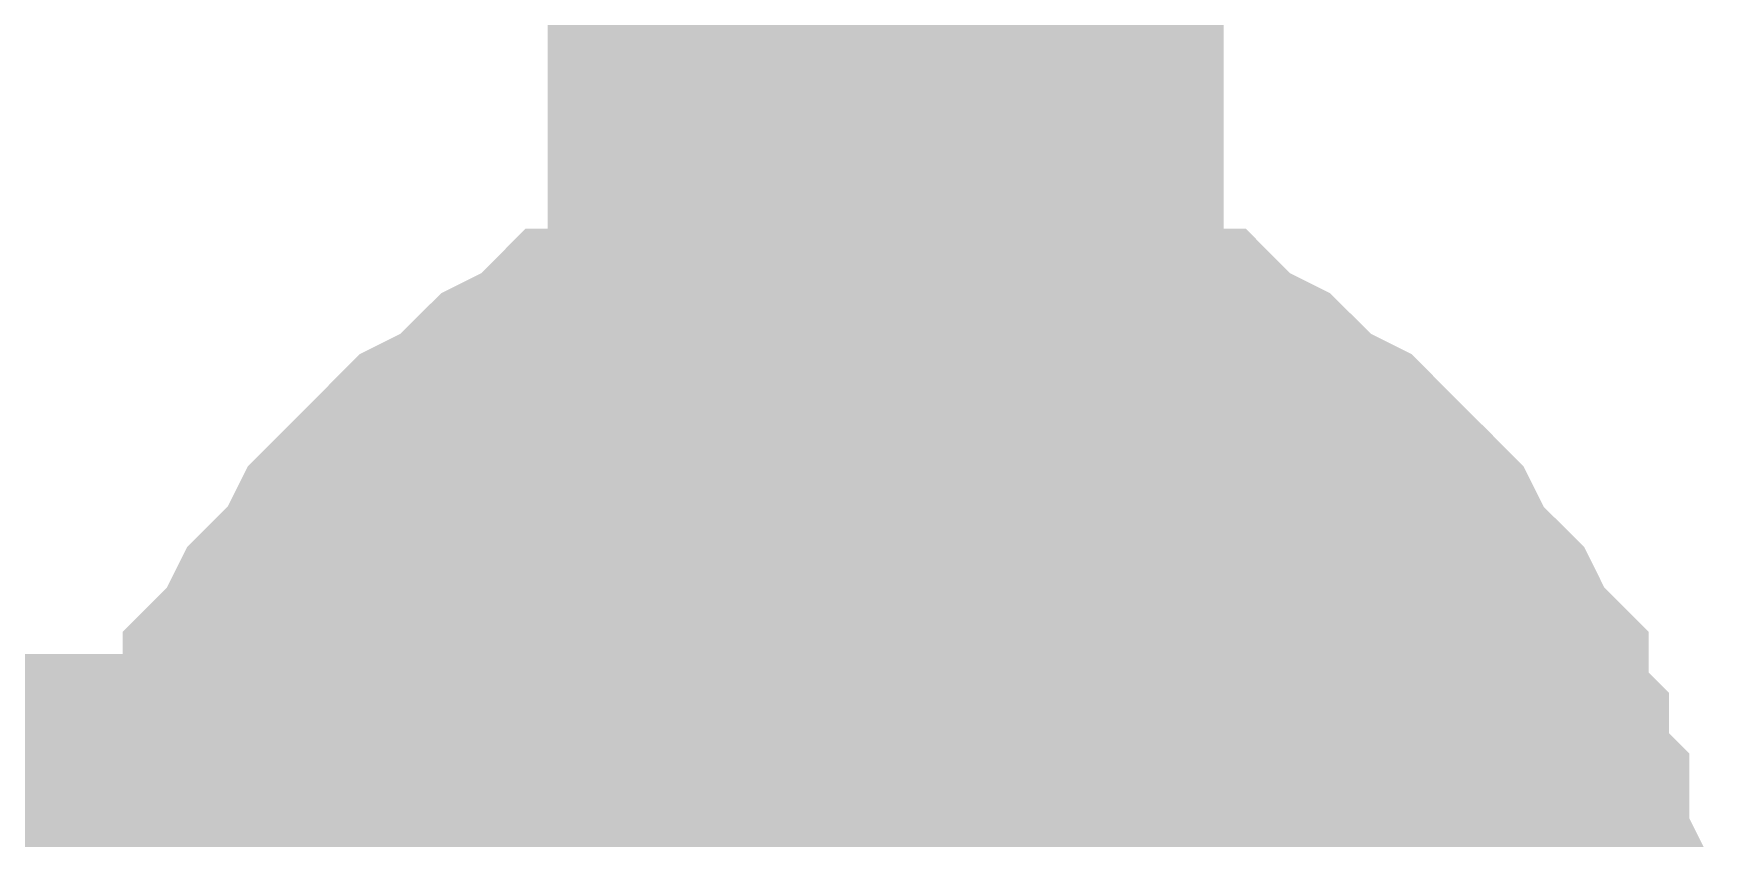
# Model space of a CAD drawing. Header units: inches. Extents: x 0 to 841, y 0 to 594.
# Drawn here: x 546.554 to 548.412, y 275.16 to 276.052 of the extents above; entities that cross this region are included whole.
import ezdxf

# ---------------------------------------------------------------- set-up
doc = ezdxf.new("R2010")
doc.units = ezdxf.units.IN
doc.layers.add('Sheet', color=255, linetype='Continuous')

msp = doc.modelspace()

# ---------------------------------------------------------------- linework, layer by layer
at = {"layer": 'Sheet'}
for points in [[(537.5052, 274.99, 0.7493, 0.7493, 0), (547.4989, 274.99, 0.7493, 0.7493, 0), (547.4989, 277.483, 0.7493, 0.7493, 0)], [(546.7353, 274.99, 0.2997, 0.2997, 0), (546.7353, 275.0349, 0.2997, 0.2997, 0), (546.7353, 275.0799, 0.2997, 0.2997, 0), (546.7353, 275.1023, 0.2997, 0.2997, 0), (546.7578, 275.1472, 0.2997, 0.2997, 0), (546.7578, 275.1922, 0.2997, 0.2997, 0), (546.7803, 275.2146, 0.2997, 0.2997, 0), (546.7803, 275.2595, 0.2997, 0.2997, 0), (546.8027, 275.282, 0.2997, 0.2997, 0), (546.8027, 275.3269, 0.2997, 0.2997, 0), (546.8252, 275.3494, 0.2997, 0.2997, 0), (546.8476, 275.3943, 0.2997, 0.2997, 0), (546.8701, 275.4167, 0.2997, 0.2997, 0), (546.8925, 275.4392, 0.2997, 0.2997, 0), (546.915, 275.4841, 0.2997, 0.2997, 0), (546.9375, 275.5066, 0.2997, 0.2997, 0), (546.9599, 275.529, 0.2997, 0.2997, 0), (546.9824, 275.5515, 0.2997, 0.2997, 0), (547.0048, 275.574, 0.2997, 0.2997, 0), (547.0497, 275.5964, 0.2997, 0.2997, 0), (547.0722, 275.6189, 0.2997, 0.2997, 0), (547.0947, 275.6413, 0.2997, 0.2997, 0), (547.1396, 275.6638, 0.2997, 0.2997, 0), (547.162, 275.6863, 0.2997, 0.2997, 0), (547.207, 275.6863, 0.2997, 0.2997, 0), (547.2294, 275.7087, 0.2997, 0.2997, 0), (547.2743, 275.7087, 0.2997, 0.2997, 0), (547.2968, 275.7312, 0.2997, 0.2997, 0), (547.3417, 275.7312, 0.2997, 0.2997, 0), (547.3866, 275.7536, 0.2997, 0.2997, 0), (547.4091, 275.7536, 0.2997, 0.2997, 0), (547.454, 275.7536, 0.2997, 0.2997, 0), (547.4989, 275.7536, 0.2997, 0.2997, 0)], [(546.7353, 274.99, 0.2997, 0.2997, 0), (546.7353, 275.0349, 0.2997, 0.2997, 0), (546.7353, 275.0799, 0.2997, 0.2997, 0), (546.7353, 275.1023, 0.2997, 0.2997, 0), (546.7578, 275.1472, 0.2997, 0.2997, 0), (546.7578, 275.1922, 0.2997, 0.2997, 0), (546.7803, 275.2146, 0.2997, 0.2997, 0), (546.7803, 275.2595, 0.2997, 0.2997, 0), (546.8027, 275.282, 0.2997, 0.2997, 0), (546.8027, 275.3269, 0.2997, 0.2997, 0), (546.8252, 275.3494, 0.2997, 0.2997, 0), (546.8476, 275.3943, 0.2997, 0.2997, 0), (546.8701, 275.4167, 0.2997, 0.2997, 0), (546.8925, 275.4392, 0.2997, 0.2997, 0), (546.915, 275.4841, 0.2997, 0.2997, 0), (546.9375, 275.5066, 0.2997, 0.2997, 0), (546.9599, 275.529, 0.2997, 0.2997, 0), (546.9824, 275.5515, 0.2997, 0.2997, 0), (547.0048, 275.574, 0.2997, 0.2997, 0), (547.0497, 275.5964, 0.2997, 0.2997, 0), (547.0722, 275.6189, 0.2997, 0.2997, 0), (547.0947, 275.6413, 0.2997, 0.2997, 0), (547.1396, 275.6638, 0.2997, 0.2997, 0), (547.162, 275.6863, 0.2997, 0.2997, 0), (547.207, 275.6863, 0.2997, 0.2997, 0), (547.2294, 275.7087, 0.2997, 0.2997, 0), (547.2743, 275.7087, 0.2997, 0.2997, 0), (547.2968, 275.7312, 0.2997, 0.2997, 0), (547.3417, 275.7312, 0.2997, 0.2997, 0), (547.3866, 275.7536, 0.2997, 0.2997, 0), (547.4091, 275.7536, 0.2997, 0.2997, 0), (547.454, 275.7536, 0.2997, 0.2997, 0), (547.4989, 275.7536, 0.2997, 0.2997, 0)], [(546.7353, 274.99, 0.2997, 0.2997, 0), (546.7353, 275.0349, 0.2997, 0.2997, 0), (546.7353, 275.0799, 0.2997, 0.2997, 0), (546.7353, 275.1023, 0.2997, 0.2997, 0), (546.7578, 275.1472, 0.2997, 0.2997, 0), (546.7578, 275.1922, 0.2997, 0.2997, 0), (546.7803, 275.2146, 0.2997, 0.2997, 0), (546.7803, 275.2595, 0.2997, 0.2997, 0), (546.8027, 275.282, 0.2997, 0.2997, 0), (546.8027, 275.3269, 0.2997, 0.2997, 0), (546.8252, 275.3494, 0.2997, 0.2997, 0), (546.8476, 275.3943, 0.2997, 0.2997, 0), (546.8701, 275.4167, 0.2997, 0.2997, 0), (546.8925, 275.4392, 0.2997, 0.2997, 0), (546.915, 275.4841, 0.2997, 0.2997, 0), (546.9375, 275.5066, 0.2997, 0.2997, 0), (546.9599, 275.529, 0.2997, 0.2997, 0), (546.9824, 275.5515, 0.2997, 0.2997, 0), (547.0048, 275.574, 0.2997, 0.2997, 0), (547.0497, 275.5964, 0.2997, 0.2997, 0), (547.0722, 275.6189, 0.2997, 0.2997, 0), (547.0947, 275.6413, 0.2997, 0.2997, 0), (547.1396, 275.6638, 0.2997, 0.2997, 0), (547.162, 275.6863, 0.2997, 0.2997, 0), (547.207, 275.6863, 0.2997, 0.2997, 0), (547.2294, 275.7087, 0.2997, 0.2997, 0), (547.2743, 275.7087, 0.2997, 0.2997, 0), (547.2968, 275.7312, 0.2997, 0.2997, 0), (547.3417, 275.7312, 0.2997, 0.2997, 0), (547.3866, 275.7536, 0.2997, 0.2997, 0), (547.4091, 275.7536, 0.2997, 0.2997, 0), (547.454, 275.7536, 0.2997, 0.2997, 0), (547.4989, 275.7536, 0.2997, 0.2997, 0)], [(547.4989, 275.7536, 0.2997, 0.2997, 0), (547.4989, 275.7536, 0.2997, 0.2997, 0)], [(547.4989, 275.7536, 0.2997, 0.2997, 0), (547.5438, 275.7536, 0.2997, 0.2997, 0), (547.5887, 275.7536, 0.2997, 0.2997, 0), (547.6112, 275.7536, 0.2997, 0.2997, 0), (547.6561, 275.7312, 0.2997, 0.2997, 0), (547.701, 275.7312, 0.2997, 0.2997, 0), (547.7235, 275.7087, 0.2997, 0.2997, 0), (547.7684, 275.7087, 0.2997, 0.2997, 0), (547.7909, 275.6863, 0.2997, 0.2997, 0), (547.8358, 275.6863, 0.2997, 0.2997, 0), (547.8582, 275.6638, 0.2997, 0.2997, 0), (547.9031, 275.6413, 0.2997, 0.2997, 0), (547.9256, 275.6189, 0.2997, 0.2997, 0), (547.9481, 275.5964, 0.2997, 0.2997, 0), (547.993, 275.574, 0.2997, 0.2997, 0), (548.0154, 275.5515, 0.2997, 0.2997, 0), (548.0379, 275.529, 0.2997, 0.2997, 0), (548.0604, 275.5066, 0.2997, 0.2997, 0), (548.0828, 275.4841, 0.2997, 0.2997, 0), (548.1053, 275.4392, 0.2997, 0.2997, 0), (548.1277, 275.4167, 0.2997, 0.2997, 0), (548.1502, 275.3943, 0.2997, 0.2997, 0), (548.1726, 275.3494, 0.2997, 0.2997, 0), (548.1951, 275.3269, 0.2997, 0.2997, 0), (548.1951, 275.282, 0.2997, 0.2997, 0), (548.2176, 275.2595, 0.2997, 0.2997, 0), (548.2176, 275.2146, 0.2997, 0.2997, 0), (548.24, 275.1922, 0.2997, 0.2997, 0), (548.24, 275.1472, 0.2997, 0.2997, 0), (548.2625, 275.1023, 0.2997, 0.2997, 0), (548.2625, 275.0799, 0.2997, 0.2997, 0), (548.2625, 275.0349, 0.2997, 0.2997, 0), (548.2625, 274.99, 0.2997, 0.2997, 0)], [(547.4989, 275.7536, 0.2997, 0.2997, 0), (547.4989, 275.7536, 0.2997, 0.2997, 0)], [(547.4989, 275.7536, 0.2997, 0.2997, 0), (547.5438, 275.7536, 0.2997, 0.2997, 0), (547.5887, 275.7536, 0.2997, 0.2997, 0), (547.6112, 275.7536, 0.2997, 0.2997, 0), (547.6561, 275.7312, 0.2997, 0.2997, 0), (547.701, 275.7312, 0.2997, 0.2997, 0), (547.7235, 275.7087, 0.2997, 0.2997, 0), (547.7684, 275.7087, 0.2997, 0.2997, 0), (547.7909, 275.6863, 0.2997, 0.2997, 0), (547.8358, 275.6863, 0.2997, 0.2997, 0), (547.8582, 275.6638, 0.2997, 0.2997, 0), (547.9031, 275.6413, 0.2997, 0.2997, 0), (547.9256, 275.6189, 0.2997, 0.2997, 0), (547.9481, 275.5964, 0.2997, 0.2997, 0), (547.993, 275.574, 0.2997, 0.2997, 0), (548.0154, 275.5515, 0.2997, 0.2997, 0), (548.0379, 275.529, 0.2997, 0.2997, 0), (548.0604, 275.5066, 0.2997, 0.2997, 0), (548.0828, 275.4841, 0.2997, 0.2997, 0), (548.1053, 275.4392, 0.2997, 0.2997, 0), (548.1277, 275.4167, 0.2997, 0.2997, 0), (548.1502, 275.3943, 0.2997, 0.2997, 0), (548.1726, 275.3494, 0.2997, 0.2997, 0), (548.1951, 275.3269, 0.2997, 0.2997, 0), (548.1951, 275.282, 0.2997, 0.2997, 0), (548.2176, 275.2595, 0.2997, 0.2997, 0), (548.2176, 275.2146, 0.2997, 0.2997, 0), (548.24, 275.1922, 0.2997, 0.2997, 0), (548.24, 275.1472, 0.2997, 0.2997, 0), (548.2625, 275.1023, 0.2997, 0.2997, 0), (548.2625, 275.0799, 0.2997, 0.2997, 0), (548.2625, 275.0349, 0.2997, 0.2997, 0), (548.2625, 274.99, 0.2997, 0.2997, 0)], [(547.4989, 275.7536, 0.2997, 0.2997, 0), (547.4989, 275.7536, 0.2997, 0.2997, 0)], [(547.4989, 275.7536, 0.2997, 0.2997, 0), (547.5438, 275.7536, 0.2997, 0.2997, 0), (547.5887, 275.7536, 0.2997, 0.2997, 0), (547.6112, 275.7536, 0.2997, 0.2997, 0), (547.6561, 275.7312, 0.2997, 0.2997, 0), (547.701, 275.7312, 0.2997, 0.2997, 0), (547.7235, 275.7087, 0.2997, 0.2997, 0), (547.7684, 275.7087, 0.2997, 0.2997, 0), (547.7909, 275.6863, 0.2997, 0.2997, 0), (547.8358, 275.6863, 0.2997, 0.2997, 0), (547.8582, 275.6638, 0.2997, 0.2997, 0), (547.9031, 275.6413, 0.2997, 0.2997, 0), (547.9256, 275.6189, 0.2997, 0.2997, 0), (547.9481, 275.5964, 0.2997, 0.2997, 0), (547.993, 275.574, 0.2997, 0.2997, 0), (548.0154, 275.5515, 0.2997, 0.2997, 0), (548.0379, 275.529, 0.2997, 0.2997, 0), (548.0604, 275.5066, 0.2997, 0.2997, 0), (548.0828, 275.4841, 0.2997, 0.2997, 0), (548.1053, 275.4392, 0.2997, 0.2997, 0), (548.1277, 275.4167, 0.2997, 0.2997, 0), (548.1502, 275.3943, 0.2997, 0.2997, 0), (548.1726, 275.3494, 0.2997, 0.2997, 0), (548.1951, 275.3269, 0.2997, 0.2997, 0), (548.1951, 275.282, 0.2997, 0.2997, 0), (548.2176, 275.2595, 0.2997, 0.2997, 0), (548.2176, 275.2146, 0.2997, 0.2997, 0), (548.24, 275.1922, 0.2997, 0.2997, 0), (548.24, 275.1472, 0.2997, 0.2997, 0), (548.2625, 275.1023, 0.2997, 0.2997, 0), (548.2625, 275.0799, 0.2997, 0.2997, 0), (548.2625, 275.0349, 0.2997, 0.2997, 0), (548.2625, 274.99, 0.2997, 0.2997, 0)], [(546.7353, 275.1023, 0.0991, 0.0991, 0), (546.7578, 275.1472, 0.0991, 0.0991, 0), (546.7578, 275.1922, 0.0991, 0.0991, 0), (546.7803, 275.2146, 0.0991, 0.0991, 0), (546.7803, 275.2595, 0.0991, 0.0991, 0), (546.8027, 275.282, 0.0991, 0.0991, 0), (546.8027, 275.3269, 0.0991, 0.0991, 0), (546.8252, 275.3494, 0.0991, 0.0991, 0), (546.8476, 275.3943, 0.0991, 0.0991, 0), (546.8701, 275.4167, 0.0991, 0.0991, 0), (546.8925, 275.4392, 0.0991, 0.0991, 0), (546.915, 275.4841, 0.0991, 0.0991, 0), (546.9375, 275.5066, 0.0991, 0.0991, 0), (546.9599, 275.529, 0.0991, 0.0991, 0), (546.9824, 275.5515, 0.0991, 0.0991, 0), (547.0048, 275.574, 0.0991, 0.0991, 0), (547.0497, 275.5964, 0.0991, 0.0991, 0), (547.0722, 275.6189, 0.0991, 0.0991, 0), (547.0947, 275.6413, 0.0991, 0.0991, 0), (547.1396, 275.6638, 0.0991, 0.0991, 0), (547.162, 275.6863, 0.0991, 0.0991, 0), (547.207, 275.6863, 0.0991, 0.0991, 0), (547.2294, 275.7087, 0.0991, 0.0991, 0), (547.2743, 275.7087, 0.0991, 0.0991, 0), (547.2968, 275.7312, 0.0991, 0.0991, 0), (547.3417, 275.7312, 0.0991, 0.0991, 0), (547.3866, 275.7536, 0.0991, 0.0991, 0), (547.4091, 275.7536, 0.0991, 0.0991, 0), (547.454, 275.7536, 0.0991, 0.0991, 0), (547.4989, 275.7536, 0.0991, 0.0991, 0)], [(546.7353, 275.1023, 0.0991, 0.0991, 0), (546.7578, 275.1472, 0.0991, 0.0991, 0), (546.7578, 275.1922, 0.0991, 0.0991, 0), (546.7803, 275.2146, 0.0991, 0.0991, 0), (546.7803, 275.2595, 0.0991, 0.0991, 0), (546.8027, 275.282, 0.0991, 0.0991, 0), (546.8027, 275.3269, 0.0991, 0.0991, 0), (546.8252, 275.3494, 0.0991, 0.0991, 0), (546.8476, 275.3943, 0.0991, 0.0991, 0), (546.8701, 275.4167, 0.0991, 0.0991, 0), (546.8925, 275.4392, 0.0991, 0.0991, 0), (546.915, 275.4841, 0.0991, 0.0991, 0), (546.9375, 275.5066, 0.0991, 0.0991, 0), (546.9599, 275.529, 0.0991, 0.0991, 0), (546.9824, 275.5515, 0.0991, 0.0991, 0), (547.0048, 275.574, 0.0991, 0.0991, 0), (547.0497, 275.5964, 0.0991, 0.0991, 0), (547.0722, 275.6189, 0.0991, 0.0991, 0), (547.0947, 275.6413, 0.0991, 0.0991, 0), (547.1396, 275.6638, 0.0991, 0.0991, 0), (547.162, 275.6863, 0.0991, 0.0991, 0), (547.207, 275.6863, 0.0991, 0.0991, 0), (547.2294, 275.7087, 0.0991, 0.0991, 0), (547.2743, 275.7087, 0.0991, 0.0991, 0), (547.2968, 275.7312, 0.0991, 0.0991, 0), (547.3417, 275.7312, 0.0991, 0.0991, 0), (547.3866, 275.7536, 0.0991, 0.0991, 0), (547.4091, 275.7536, 0.0991, 0.0991, 0), (547.454, 275.7536, 0.0991, 0.0991, 0), (547.4989, 275.7536, 0.0991, 0.0991, 0)], [(546.7353, 275.1023, 0.0991, 0.0991, 0), (546.7578, 275.1472, 0.0991, 0.0991, 0), (546.7578, 275.1922, 0.0991, 0.0991, 0), (546.7803, 275.2146, 0.0991, 0.0991, 0), (546.7803, 275.2595, 0.0991, 0.0991, 0), (546.8027, 275.282, 0.0991, 0.0991, 0), (546.8027, 275.3269, 0.0991, 0.0991, 0), (546.8252, 275.3494, 0.0991, 0.0991, 0), (546.8476, 275.3943, 0.0991, 0.0991, 0), (546.8701, 275.4167, 0.0991, 0.0991, 0), (546.8925, 275.4392, 0.0991, 0.0991, 0), (546.915, 275.4841, 0.0991, 0.0991, 0), (546.9375, 275.5066, 0.0991, 0.0991, 0), (546.9599, 275.529, 0.0991, 0.0991, 0), (546.9824, 275.5515, 0.0991, 0.0991, 0), (547.0048, 275.574, 0.0991, 0.0991, 0), (547.0497, 275.5964, 0.0991, 0.0991, 0), (547.0722, 275.6189, 0.0991, 0.0991, 0), (547.0947, 275.6413, 0.0991, 0.0991, 0), (547.1396, 275.6638, 0.0991, 0.0991, 0), (547.162, 275.6863, 0.0991, 0.0991, 0), (547.207, 275.6863, 0.0991, 0.0991, 0), (547.2294, 275.7087, 0.0991, 0.0991, 0), (547.2743, 275.7087, 0.0991, 0.0991, 0), (547.2968, 275.7312, 0.0991, 0.0991, 0), (547.3417, 275.7312, 0.0991, 0.0991, 0), (547.3866, 275.7536, 0.0991, 0.0991, 0), (547.4091, 275.7536, 0.0991, 0.0991, 0), (547.454, 275.7536, 0.0991, 0.0991, 0), (547.4989, 275.7536, 0.0991, 0.0991, 0)], [(547.4989, 275.7536, 0.0991, 0.0991, 0), (547.4989, 275.7536, 0.0991, 0.0991, 0)], [(547.4989, 275.7536, 0.0991, 0.0991, 0), (547.5438, 275.7536, 0.0991, 0.0991, 0), (547.5887, 275.7536, 0.0991, 0.0991, 0), (547.6112, 275.7536, 0.0991, 0.0991, 0), (547.6561, 275.7312, 0.0991, 0.0991, 0), (547.701, 275.7312, 0.0991, 0.0991, 0), (547.7235, 275.7087, 0.0991, 0.0991, 0), (547.7684, 275.7087, 0.0991, 0.0991, 0), (547.7909, 275.6863, 0.0991, 0.0991, 0), (547.8358, 275.6863, 0.0991, 0.0991, 0), (547.8582, 275.6638, 0.0991, 0.0991, 0), (547.9031, 275.6413, 0.0991, 0.0991, 0), (547.9256, 275.6189, 0.0991, 0.0991, 0), (547.9481, 275.5964, 0.0991, 0.0991, 0), (547.993, 275.574, 0.0991, 0.0991, 0), (548.0154, 275.5515, 0.0991, 0.0991, 0), (548.0379, 275.529, 0.0991, 0.0991, 0), (548.0604, 275.5066, 0.0991, 0.0991, 0), (548.0828, 275.4841, 0.0991, 0.0991, 0), (548.1053, 275.4392, 0.0991, 0.0991, 0), (548.1277, 275.4167, 0.0991, 0.0991, 0), (548.1502, 275.3943, 0.0991, 0.0991, 0), (548.1726, 275.3494, 0.0991, 0.0991, 0), (548.1951, 275.3269, 0.0991, 0.0991, 0), (548.1951, 275.282, 0.0991, 0.0991, 0), (548.2176, 275.2595, 0.0991, 0.0991, 0), (548.2176, 275.2146, 0.0991, 0.0991, 0), (548.24, 275.1922, 0.0991, 0.0991, 0), (548.24, 275.1472, 0.0991, 0.0991, 0), (548.2625, 275.1023, 0.0991, 0.0991, 0)], [(547.4989, 275.7536, 0.0991, 0.0991, 0), (547.4989, 275.7536, 0.0991, 0.0991, 0)], [(547.4989, 275.7536, 0.0991, 0.0991, 0), (547.5438, 275.7536, 0.0991, 0.0991, 0), (547.5887, 275.7536, 0.0991, 0.0991, 0), (547.6112, 275.7536, 0.0991, 0.0991, 0), (547.6561, 275.7312, 0.0991, 0.0991, 0), (547.701, 275.7312, 0.0991, 0.0991, 0), (547.7235, 275.7087, 0.0991, 0.0991, 0), (547.7684, 275.7087, 0.0991, 0.0991, 0), (547.7909, 275.6863, 0.0991, 0.0991, 0), (547.8358, 275.6863, 0.0991, 0.0991, 0), (547.8582, 275.6638, 0.0991, 0.0991, 0), (547.9031, 275.6413, 0.0991, 0.0991, 0), (547.9256, 275.6189, 0.0991, 0.0991, 0), (547.9481, 275.5964, 0.0991, 0.0991, 0), (547.993, 275.574, 0.0991, 0.0991, 0), (548.0154, 275.5515, 0.0991, 0.0991, 0), (548.0379, 275.529, 0.0991, 0.0991, 0), (548.0604, 275.5066, 0.0991, 0.0991, 0), (548.0828, 275.4841, 0.0991, 0.0991, 0), (548.1053, 275.4392, 0.0991, 0.0991, 0), (548.1277, 275.4167, 0.0991, 0.0991, 0), (548.1502, 275.3943, 0.0991, 0.0991, 0), (548.1726, 275.3494, 0.0991, 0.0991, 0), (548.1951, 275.3269, 0.0991, 0.0991, 0), (548.1951, 275.282, 0.0991, 0.0991, 0), (548.2176, 275.2595, 0.0991, 0.0991, 0), (548.2176, 275.2146, 0.0991, 0.0991, 0), (548.24, 275.1922, 0.0991, 0.0991, 0), (548.24, 275.1472, 0.0991, 0.0991, 0), (548.2625, 275.1023, 0.0991, 0.0991, 0)], [(547.4989, 275.7536, 0.0991, 0.0991, 0), (547.4989, 275.7536, 0.0991, 0.0991, 0)], [(547.4989, 275.7536, 0.0991, 0.0991, 0), (547.5438, 275.7536, 0.0991, 0.0991, 0), (547.5887, 275.7536, 0.0991, 0.0991, 0), (547.6112, 275.7536, 0.0991, 0.0991, 0), (547.6561, 275.7312, 0.0991, 0.0991, 0), (547.701, 275.7312, 0.0991, 0.0991, 0), (547.7235, 275.7087, 0.0991, 0.0991, 0), (547.7684, 275.7087, 0.0991, 0.0991, 0), (547.7909, 275.6863, 0.0991, 0.0991, 0), (547.8358, 275.6863, 0.0991, 0.0991, 0), (547.8582, 275.6638, 0.0991, 0.0991, 0), (547.9031, 275.6413, 0.0991, 0.0991, 0), (547.9256, 275.6189, 0.0991, 0.0991, 0), (547.9481, 275.5964, 0.0991, 0.0991, 0), (547.993, 275.574, 0.0991, 0.0991, 0), (548.0154, 275.5515, 0.0991, 0.0991, 0), (548.0379, 275.529, 0.0991, 0.0991, 0), (548.0604, 275.5066, 0.0991, 0.0991, 0), (548.0828, 275.4841, 0.0991, 0.0991, 0), (548.1053, 275.4392, 0.0991, 0.0991, 0), (548.1277, 275.4167, 0.0991, 0.0991, 0), (548.1502, 275.3943, 0.0991, 0.0991, 0), (548.1726, 275.3494, 0.0991, 0.0991, 0), (548.1951, 275.3269, 0.0991, 0.0991, 0), (548.1951, 275.282, 0.0991, 0.0991, 0), (548.2176, 275.2595, 0.0991, 0.0991, 0), (548.2176, 275.2146, 0.0991, 0.0991, 0), (548.24, 275.1922, 0.0991, 0.0991, 0), (548.24, 275.1472, 0.0991, 0.0991, 0), (548.2625, 275.1023, 0.0991, 0.0991, 0)], [(547.0048, 274.99, 0.2997, 0.2997, 0), (547.0048, 275.0125, 0.2997, 0.2997, 0), (547.0048, 275.0349, 0.2997, 0.2997, 0), (547.0048, 275.0574, 0.2997, 0.2997, 0), (547.0048, 275.0799, 0.2997, 0.2997, 0), (547.0273, 275.1248, 0.2997, 0.2997, 0), (547.0273, 275.1472, 0.2997, 0.2997, 0), (547.0273, 275.1697, 0.2997, 0.2997, 0), (547.0497, 275.1922, 0.2997, 0.2997, 0), (547.0497, 275.2146, 0.2997, 0.2997, 0), (547.0722, 275.2371, 0.2997, 0.2997, 0), (547.0722, 275.2595, 0.2997, 0.2997, 0), (547.0947, 275.282, 0.2997, 0.2997, 0), (547.0947, 275.282, 0.2997, 0.2997, 0), (547.1171, 275.3044, 0.2997, 0.2997, 0), (547.1396, 275.3269, 0.2997, 0.2997, 0), (547.162, 275.3494, 0.2997, 0.2997, 0), (547.162, 275.3718, 0.2997, 0.2997, 0), (547.1845, 275.3943, 0.2997, 0.2997, 0), (547.207, 275.3943, 0.2997, 0.2997, 0), (547.2294, 275.4167, 0.2997, 0.2997, 0), (547.2519, 275.4392, 0.2997, 0.2997, 0), (547.2743, 275.4392, 0.2997, 0.2997, 0), (547.2968, 275.4617, 0.2997, 0.2997, 0), (547.2968, 275.4617, 0.2997, 0.2997, 0), (547.3192, 275.4841, 0.2997, 0.2997, 0), (547.3642, 275.4841, 0.2997, 0.2997, 0), (547.3866, 275.4841, 0.2997, 0.2997, 0), (547.4091, 275.5066, 0.2997, 0.2997, 0), (547.4315, 275.5066, 0.2997, 0.2997, 0), (547.454, 275.5066, 0.2997, 0.2997, 0), (547.4764, 275.5066, 0.2997, 0.2997, 0), (547.4989, 275.5066, 0.2997, 0.2997, 0)], [(547.0048, 274.99, 0.2997, 0.2997, 0), (547.0048, 275.0125, 0.2997, 0.2997, 0), (547.0048, 275.0349, 0.2997, 0.2997, 0), (547.0048, 275.0574, 0.2997, 0.2997, 0), (547.0048, 275.0799, 0.2997, 0.2997, 0), (547.0273, 275.1248, 0.2997, 0.2997, 0), (547.0273, 275.1472, 0.2997, 0.2997, 0), (547.0273, 275.1697, 0.2997, 0.2997, 0), (547.0497, 275.1922, 0.2997, 0.2997, 0), (547.0497, 275.2146, 0.2997, 0.2997, 0), (547.0722, 275.2371, 0.2997, 0.2997, 0), (547.0722, 275.2595, 0.2997, 0.2997, 0), (547.0947, 275.282, 0.2997, 0.2997, 0), (547.0947, 275.282, 0.2997, 0.2997, 0), (547.1171, 275.3044, 0.2997, 0.2997, 0), (547.1396, 275.3269, 0.2997, 0.2997, 0), (547.162, 275.3494, 0.2997, 0.2997, 0), (547.162, 275.3718, 0.2997, 0.2997, 0), (547.1845, 275.3943, 0.2997, 0.2997, 0), (547.207, 275.3943, 0.2997, 0.2997, 0), (547.2294, 275.4167, 0.2997, 0.2997, 0), (547.2519, 275.4392, 0.2997, 0.2997, 0), (547.2743, 275.4392, 0.2997, 0.2997, 0), (547.2968, 275.4617, 0.2997, 0.2997, 0), (547.2968, 275.4617, 0.2997, 0.2997, 0), (547.3192, 275.4841, 0.2997, 0.2997, 0), (547.3642, 275.4841, 0.2997, 0.2997, 0), (547.3866, 275.4841, 0.2997, 0.2997, 0), (547.4091, 275.5066, 0.2997, 0.2997, 0), (547.4315, 275.5066, 0.2997, 0.2997, 0), (547.454, 275.5066, 0.2997, 0.2997, 0), (547.4764, 275.5066, 0.2997, 0.2997, 0), (547.4989, 275.5066, 0.2997, 0.2997, 0)], [(547.4989, 275.5066, 0.2997, 0.2997, 0), (547.4989, 275.5066, 0.2997, 0.2997, 0)], [(547.4989, 275.5066, 0.2997, 0.2997, 0), (547.5214, 275.5066, 0.2997, 0.2997, 0), (547.5438, 275.5066, 0.2997, 0.2997, 0), (547.5887, 275.5066, 0.2997, 0.2997, 0), (547.6112, 275.5066, 0.2997, 0.2997, 0), (547.6337, 275.4841, 0.2997, 0.2997, 0), (547.6561, 275.4841, 0.2997, 0.2997, 0), (547.6786, 275.4841, 0.2997, 0.2997, 0), (547.701, 275.4617, 0.2997, 0.2997, 0), (547.7235, 275.4617, 0.2997, 0.2997, 0), (547.7459, 275.4392, 0.2997, 0.2997, 0), (547.7684, 275.4392, 0.2997, 0.2997, 0), (547.7909, 275.4167, 0.2997, 0.2997, 0), (547.8133, 275.3943, 0.2997, 0.2997, 0), (547.8358, 275.3943, 0.2997, 0.2997, 0), (547.8582, 275.3718, 0.2997, 0.2997, 0), (547.8582, 275.3494, 0.2997, 0.2997, 0), (547.8807, 275.3269, 0.2997, 0.2997, 0), (547.9031, 275.3044, 0.2997, 0.2997, 0), (547.9256, 275.282, 0.2997, 0.2997, 0), (547.9256, 275.282, 0.2997, 0.2997, 0), (547.9481, 275.2595, 0.2997, 0.2997, 0), (547.9481, 275.2371, 0.2997, 0.2997, 0), (547.9705, 275.2146, 0.2997, 0.2997, 0), (547.9705, 275.1922, 0.2997, 0.2997, 0), (547.993, 275.1697, 0.2997, 0.2997, 0), (547.993, 275.1472, 0.2997, 0.2997, 0), (547.993, 275.1248, 0.2997, 0.2997, 0), (548.0154, 275.0799, 0.2997, 0.2997, 0), (548.0154, 275.0574, 0.2997, 0.2997, 0), (548.0154, 275.0349, 0.2997, 0.2997, 0), (548.0154, 275.0125, 0.2997, 0.2997, 0), (548.0154, 274.99, 0.2997, 0.2997, 0)], [(547.4989, 275.5066, 0.2997, 0.2997, 0), (547.4989, 275.5066, 0.2997, 0.2997, 0)], [(547.4989, 275.5066, 0.2997, 0.2997, 0), (547.5214, 275.5066, 0.2997, 0.2997, 0), (547.5438, 275.5066, 0.2997, 0.2997, 0), (547.5887, 275.5066, 0.2997, 0.2997, 0), (547.6112, 275.5066, 0.2997, 0.2997, 0), (547.6337, 275.4841, 0.2997, 0.2997, 0), (547.6561, 275.4841, 0.2997, 0.2997, 0), (547.6786, 275.4841, 0.2997, 0.2997, 0), (547.701, 275.4617, 0.2997, 0.2997, 0), (547.7235, 275.4617, 0.2997, 0.2997, 0), (547.7459, 275.4392, 0.2997, 0.2997, 0), (547.7684, 275.4392, 0.2997, 0.2997, 0), (547.7909, 275.4167, 0.2997, 0.2997, 0), (547.8133, 275.3943, 0.2997, 0.2997, 0), (547.8358, 275.3943, 0.2997, 0.2997, 0), (547.8582, 275.3718, 0.2997, 0.2997, 0), (547.8582, 275.3494, 0.2997, 0.2997, 0), (547.8807, 275.3269, 0.2997, 0.2997, 0), (547.9031, 275.3044, 0.2997, 0.2997, 0), (547.9256, 275.282, 0.2997, 0.2997, 0), (547.9256, 275.282, 0.2997, 0.2997, 0), (547.9481, 275.2595, 0.2997, 0.2997, 0), (547.9481, 275.2371, 0.2997, 0.2997, 0), (547.9705, 275.2146, 0.2997, 0.2997, 0), (547.9705, 275.1922, 0.2997, 0.2997, 0), (547.993, 275.1697, 0.2997, 0.2997, 0), (547.993, 275.1472, 0.2997, 0.2997, 0), (547.993, 275.1248, 0.2997, 0.2997, 0), (548.0154, 275.0799, 0.2997, 0.2997, 0), (548.0154, 275.0574, 0.2997, 0.2997, 0), (548.0154, 275.0349, 0.2997, 0.2997, 0), (548.0154, 275.0125, 0.2997, 0.2997, 0), (548.0154, 274.99, 0.2997, 0.2997, 0)], [(547.0048, 275.0799, 0.0991, 0.0991, 0), (547.0273, 275.1248, 0.0991, 0.0991, 0), (547.0273, 275.1472, 0.0991, 0.0991, 0), (547.0273, 275.1697, 0.0991, 0.0991, 0), (547.0497, 275.1922, 0.0991, 0.0991, 0), (547.0497, 275.2146, 0.0991, 0.0991, 0), (547.0722, 275.2371, 0.0991, 0.0991, 0), (547.0722, 275.2595, 0.0991, 0.0991, 0), (547.0947, 275.282, 0.0991, 0.0991, 0), (547.0947, 275.282, 0.0991, 0.0991, 0), (547.1171, 275.3044, 0.0991, 0.0991, 0), (547.1396, 275.3269, 0.0991, 0.0991, 0), (547.162, 275.3494, 0.0991, 0.0991, 0), (547.162, 275.3718, 0.0991, 0.0991, 0), (547.1845, 275.3943, 0.0991, 0.0991, 0), (547.207, 275.3943, 0.0991, 0.0991, 0), (547.2294, 275.4167, 0.0991, 0.0991, 0), (547.2519, 275.4392, 0.0991, 0.0991, 0), (547.2743, 275.4392, 0.0991, 0.0991, 0), (547.2968, 275.4617, 0.0991, 0.0991, 0), (547.2968, 275.4617, 0.0991, 0.0991, 0), (547.3192, 275.4841, 0.0991, 0.0991, 0), (547.3642, 275.4841, 0.0991, 0.0991, 0), (547.3866, 275.4841, 0.0991, 0.0991, 0), (547.4091, 275.5066, 0.0991, 0.0991, 0), (547.4315, 275.5066, 0.0991, 0.0991, 0), (547.454, 275.5066, 0.0991, 0.0991, 0), (547.4764, 275.5066, 0.0991, 0.0991, 0), (547.4989, 275.5066, 0.0991, 0.0991, 0)], [(547.0048, 275.0799, 0.0991, 0.0991, 0), (547.0273, 275.1248, 0.0991, 0.0991, 0), (547.0273, 275.1472, 0.0991, 0.0991, 0), (547.0273, 275.1697, 0.0991, 0.0991, 0), (547.0497, 275.1922, 0.0991, 0.0991, 0), (547.0497, 275.2146, 0.0991, 0.0991, 0), (547.0722, 275.2371, 0.0991, 0.0991, 0), (547.0722, 275.2595, 0.0991, 0.0991, 0), (547.0947, 275.282, 0.0991, 0.0991, 0), (547.0947, 275.282, 0.0991, 0.0991, 0), (547.1171, 275.3044, 0.0991, 0.0991, 0), (547.1396, 275.3269, 0.0991, 0.0991, 0), (547.162, 275.3494, 0.0991, 0.0991, 0), (547.162, 275.3718, 0.0991, 0.0991, 0), (547.1845, 275.3943, 0.0991, 0.0991, 0), (547.207, 275.3943, 0.0991, 0.0991, 0), (547.2294, 275.4167, 0.0991, 0.0991, 0), (547.2519, 275.4392, 0.0991, 0.0991, 0), (547.2743, 275.4392, 0.0991, 0.0991, 0), (547.2968, 275.4617, 0.0991, 0.0991, 0), (547.2968, 275.4617, 0.0991, 0.0991, 0), (547.3192, 275.4841, 0.0991, 0.0991, 0), (547.3642, 275.4841, 0.0991, 0.0991, 0), (547.3866, 275.4841, 0.0991, 0.0991, 0), (547.4091, 275.5066, 0.0991, 0.0991, 0), (547.4315, 275.5066, 0.0991, 0.0991, 0), (547.454, 275.5066, 0.0991, 0.0991, 0), (547.4764, 275.5066, 0.0991, 0.0991, 0), (547.4989, 275.5066, 0.0991, 0.0991, 0)], [(547.4989, 275.5066, 0.0991, 0.0991, 0), (547.4989, 275.5066, 0.0991, 0.0991, 0)], [(547.4989, 275.5066, 0.0991, 0.0991, 0), (547.5214, 275.5066, 0.0991, 0.0991, 0), (547.5438, 275.5066, 0.0991, 0.0991, 0), (547.5887, 275.5066, 0.0991, 0.0991, 0), (547.6112, 275.5066, 0.0991, 0.0991, 0), (547.6337, 275.4841, 0.0991, 0.0991, 0), (547.6561, 275.4841, 0.0991, 0.0991, 0), (547.6786, 275.4841, 0.0991, 0.0991, 0), (547.701, 275.4617, 0.0991, 0.0991, 0), (547.7235, 275.4617, 0.0991, 0.0991, 0), (547.7459, 275.4392, 0.0991, 0.0991, 0), (547.7684, 275.4392, 0.0991, 0.0991, 0), (547.7909, 275.4167, 0.0991, 0.0991, 0), (547.8133, 275.3943, 0.0991, 0.0991, 0), (547.8358, 275.3943, 0.0991, 0.0991, 0), (547.8582, 275.3718, 0.0991, 0.0991, 0), (547.8582, 275.3494, 0.0991, 0.0991, 0), (547.8807, 275.3269, 0.0991, 0.0991, 0), (547.9031, 275.3044, 0.0991, 0.0991, 0), (547.9256, 275.282, 0.0991, 0.0991, 0), (547.9256, 275.282, 0.0991, 0.0991, 0), (547.9481, 275.2595, 0.0991, 0.0991, 0), (547.9481, 275.2371, 0.0991, 0.0991, 0), (547.9705, 275.2146, 0.0991, 0.0991, 0), (547.9705, 275.1922, 0.0991, 0.0991, 0), (547.993, 275.1697, 0.0991, 0.0991, 0), (547.993, 275.1472, 0.0991, 0.0991, 0), (547.993, 275.1248, 0.0991, 0.0991, 0), (548.0154, 275.0799, 0.0991, 0.0991, 0)], [(547.4989, 275.5066, 0.0991, 0.0991, 0), (547.4989, 275.5066, 0.0991, 0.0991, 0)], [(547.4989, 275.5066, 0.0991, 0.0991, 0), (547.5214, 275.5066, 0.0991, 0.0991, 0), (547.5438, 275.5066, 0.0991, 0.0991, 0), (547.5887, 275.5066, 0.0991, 0.0991, 0), (547.6112, 275.5066, 0.0991, 0.0991, 0), (547.6337, 275.4841, 0.0991, 0.0991, 0), (547.6561, 275.4841, 0.0991, 0.0991, 0), (547.6786, 275.4841, 0.0991, 0.0991, 0), (547.701, 275.4617, 0.0991, 0.0991, 0), (547.7235, 275.4617, 0.0991, 0.0991, 0), (547.7459, 275.4392, 0.0991, 0.0991, 0), (547.7684, 275.4392, 0.0991, 0.0991, 0), (547.7909, 275.4167, 0.0991, 0.0991, 0), (547.8133, 275.3943, 0.0991, 0.0991, 0), (547.8358, 275.3943, 0.0991, 0.0991, 0), (547.8582, 275.3718, 0.0991, 0.0991, 0), (547.8582, 275.3494, 0.0991, 0.0991, 0), (547.8807, 275.3269, 0.0991, 0.0991, 0), (547.9031, 275.3044, 0.0991, 0.0991, 0), (547.9256, 275.282, 0.0991, 0.0991, 0), (547.9256, 275.282, 0.0991, 0.0991, 0), (547.9481, 275.2595, 0.0991, 0.0991, 0), (547.9481, 275.2371, 0.0991, 0.0991, 0), (547.9705, 275.2146, 0.0991, 0.0991, 0), (547.9705, 275.1922, 0.0991, 0.0991, 0), (547.993, 275.1697, 0.0991, 0.0991, 0), (547.993, 275.1472, 0.0991, 0.0991, 0), (547.993, 275.1248, 0.0991, 0.0991, 0), (548.0154, 275.0799, 0.0991, 0.0991, 0)], [(547.4989, 274.99, 0.7493, 0.7493, 0), (547.4989, 269.4875, 0.7493, 0.7493, 0)]]:
    msp.add_lwpolyline(points, format="xyseb", dxfattribs=at)
msp.add_lwpolyline([(547.246, 275, 0.508, 0.508, 1), (547.754, 275, 0.508, 0.508, 1)], format="xyseb", close=True, dxfattribs=at)

doc.saveas('drawing.dxf')
